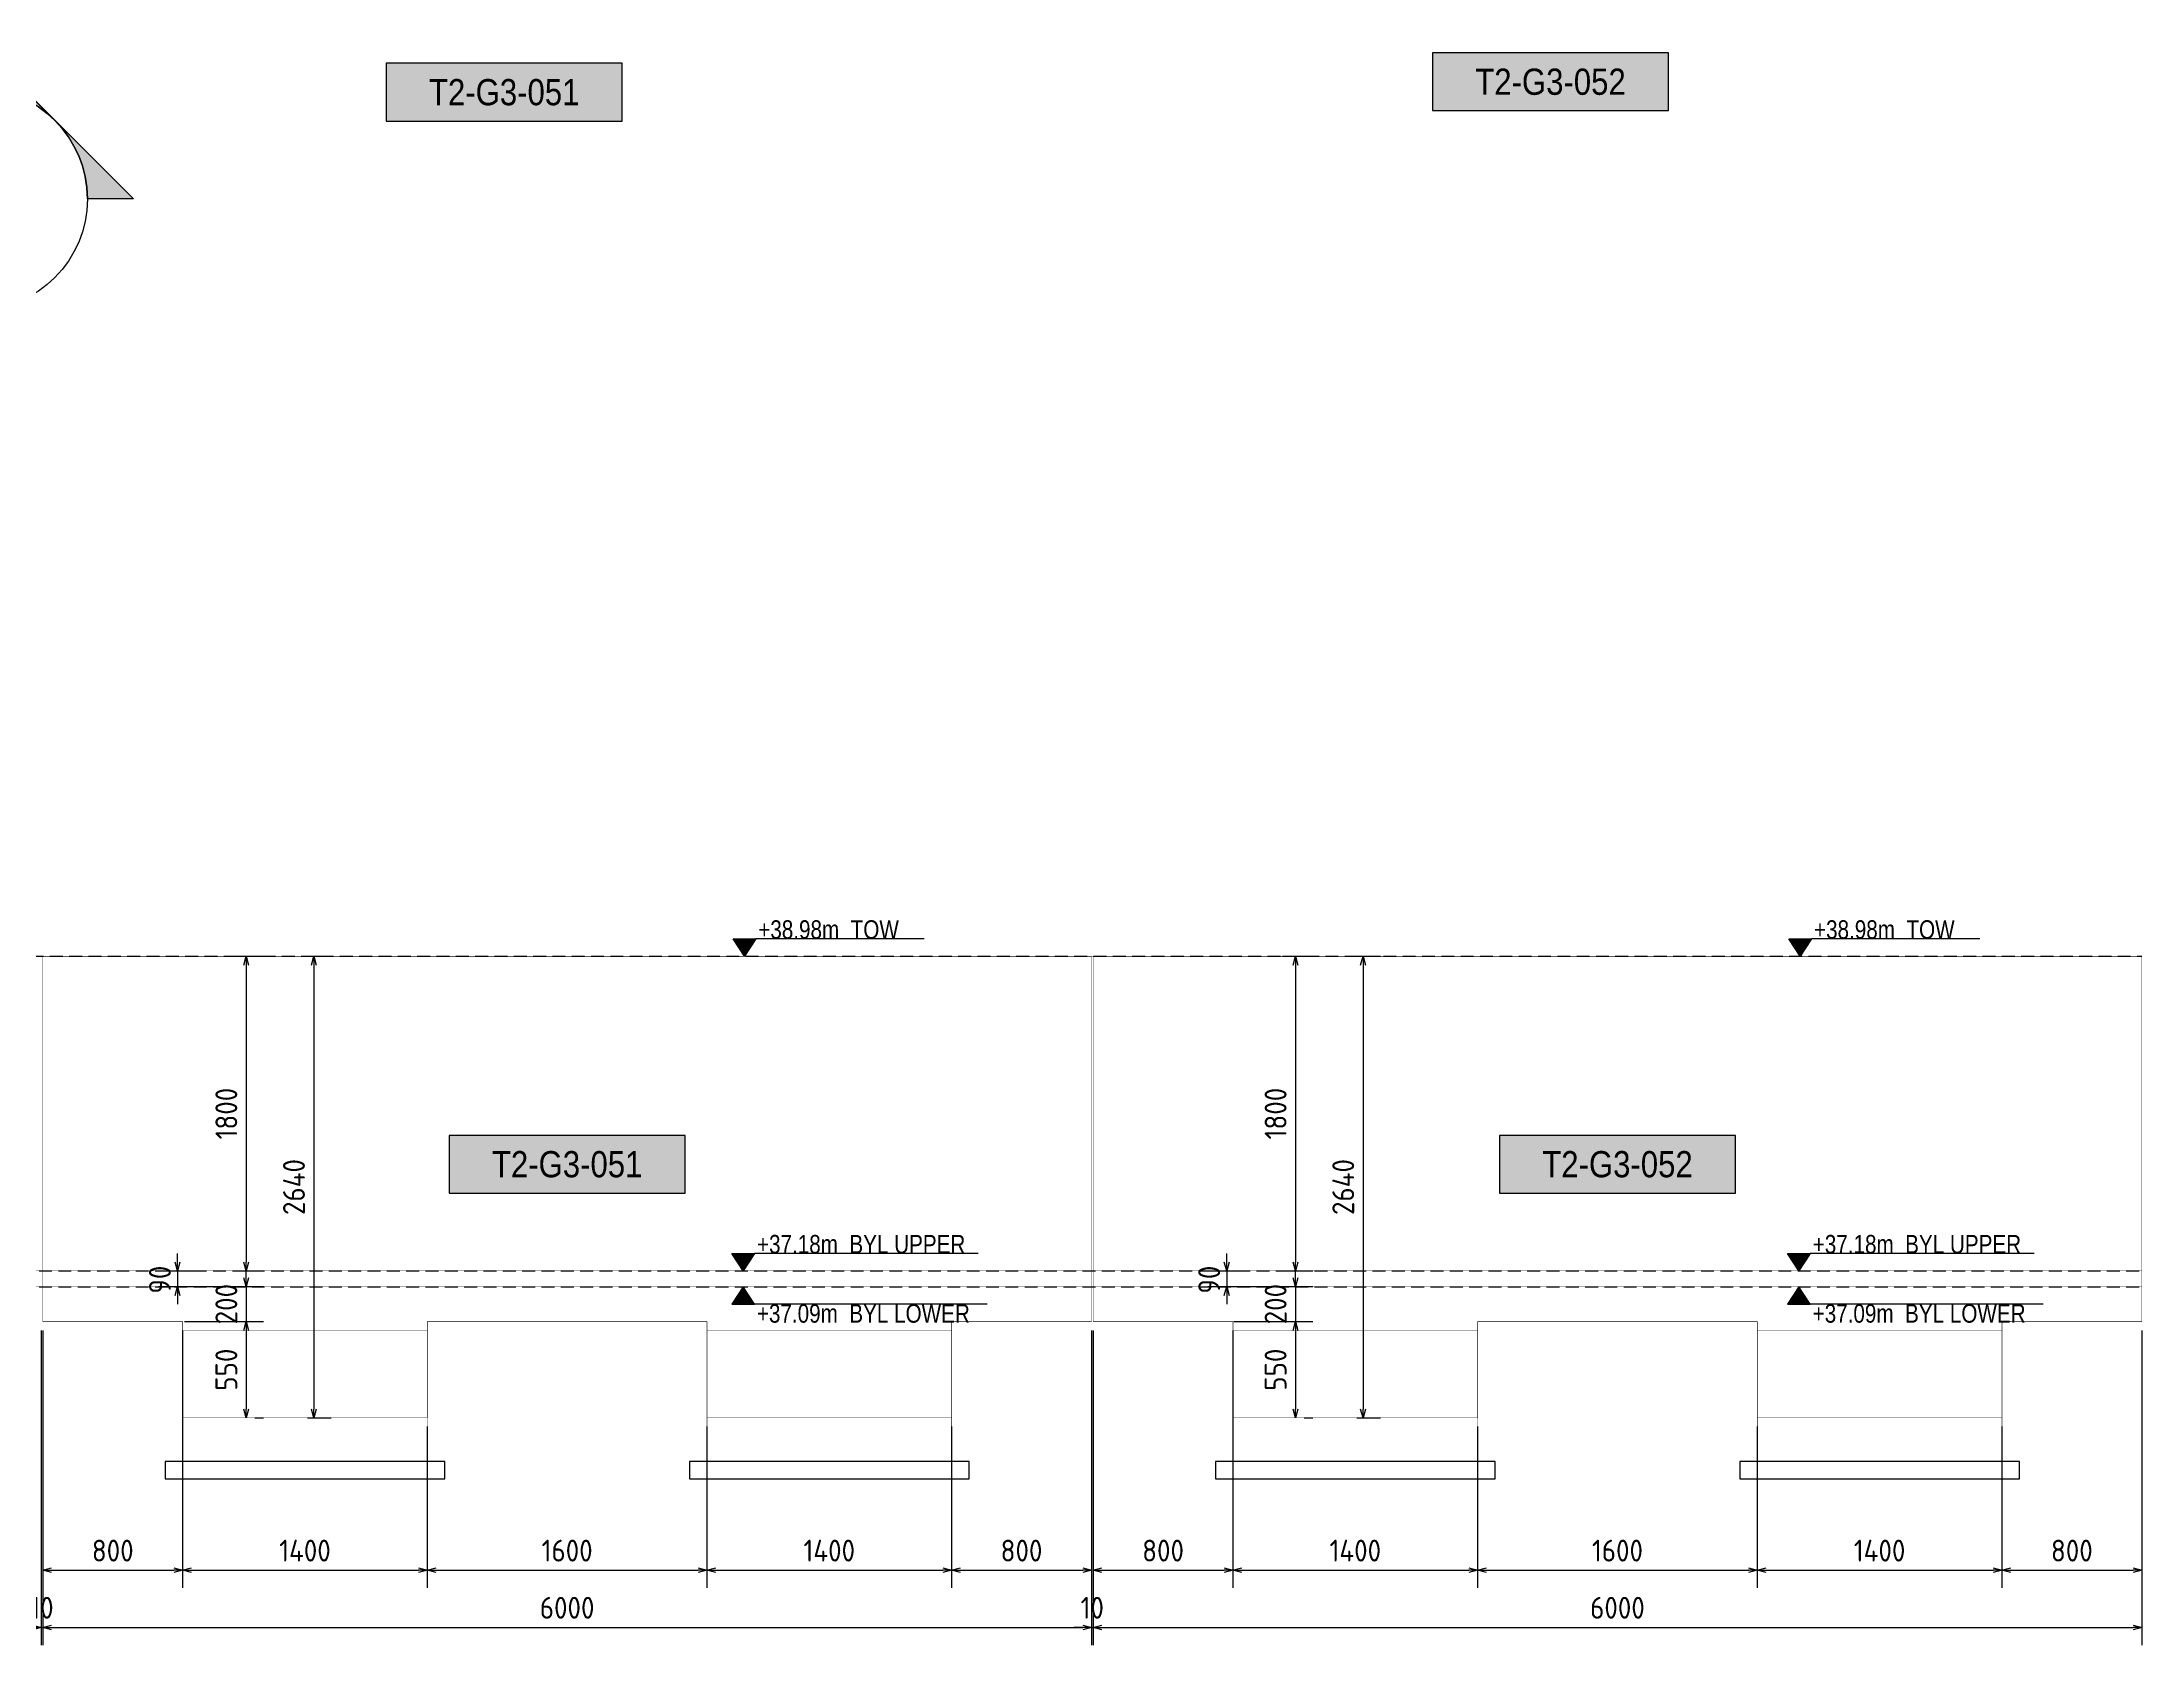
# Model space of a CAD drawing. Header units: centimetres. Extents: x -6122352 to 7132207, y -1694241 to 1947892.
# Drawn here: x 3394045 to 3406061, y 659516 to 668686 of the extents above; entities that cross this region are included whole.
import ezdxf
from ezdxf.enums import TextEntityAlignment as Align

# ---------------------------------------------------------------- set-up
doc = ezdxf.new("R2010")
doc.units = ezdxf.units.CM
doc.header["$MEASUREMENT"] = 0
doc.header["$PDMODE"] = 66
doc.header["$PDSIZE"] = 100
doc.linetypes.add('DASHED2', pattern=[0.375, 0.25, -0.125])
doc.linetypes.add('HIDDEN', pattern=[0.375, 0.25, -0.125])
for name, color, linetype in [('00-MI-DIM', 7, 'Continuous'), ('@MI-TYPE-01', 30, 'Continuous'), ('@MI-TYPE-02', 6, 'Continuous'), ('JML-Dimension', 1, 'Continuous'), ('PANEL-TAGS', 7, 'Continuous'), ('SECTION', 130, 'Continuous')]:
    doc.layers.add(name, color=color, linetype=linetype)
doc.styles.add('Arial Narrow', font='ARIALN.TTF', dxfattribs={"width": 0.95, "height": 500})
doc.styles.add('PANELTAG_STYLE', font='arial.ttf')
doc.styles.add('Schueco-BEMSTIL', font='isocpeur.ttf', dxfattribs={"width": 0.9})
doc.styles.add('txt-Pisa-std', font='arial.ttf', dxfattribs={"width": 0.8})
doc.dimstyles.new('MI- JWC-TXT-2.5 MM', dxfattribs={"dimscale": 1.5, "dimtxt": 2.5, "dimasz": 1, "dimexe": 2, "dimexo": 1, "dimgap": 1, "dimtad": 1, "dimdec": 0, "dimdsep": 46, "dimtxsty": 'Schueco-BEMSTIL', "dimblk": 'OPEN30', "dimcen": 0, "dimdle": 2, "dimclrd": 140, "dimclre": 8, "dimclrt": 40, "dimadec": 0, "dimazin": 2, "dimtfac": 1, "dimtdec": 0, "dimtix": 1, "dimtmove": 2, "dimatfit": 3, "dimldrblk": 'OPEN', "dimfxl": 2, "dimlwd": -1, "dimlwe": -1, "dimarcsym": 0})

# ---------------------------------------------------------------- blocks, each defined once
blk = doc.blocks.new('*U1871')
h = blk.add_hatch(color=94)
edge = h.paths.add_edge_path()
edge.add_line((0, -6.35), (0, -8.98))
edge.add_line((0, -8.98), (-8.98, 0))
edge.add_line((-8.98, 0), (0, 8.98))
edge.add_line((0, 8.98), (0, 6.35))
edge.add_arc((0, 0), 6.35, 90, 270)
at = {"color": 94}
blk.add_line((-6.35, 0), (6.35, 0), dxfattribs=at)
for points in [[(0, -6.35), (0, -8.98), (-8.98, 0), (0, 8.98), (0, 6.35, 1)], [(-4.49, 4.49, 0.414214), (-4.49, -4.49), (-8.98, 0), (-4.49, 4.49)]]:
    blk.add_lwpolyline(points, format="xyb", close=True)
blk.add_circle((0, 0), 6.35, dxfattribs=at)
at = {"style": 'Arial Narrow', "width": 0.95, "flags": 8}
blk.add_attdef('VIEWNUMBER', text='', height=2.5, dxfattribs=at).set_placement((0, 0), align=Align.BOTTOM_CENTER)
blk.add_attdef('SHEETNUMBER', text='', height=2.5, dxfattribs=at).set_placement((0, -1.59), align=Align.TOP_CENTER)
blk = doc.blocks.new('PANELTAG')
at = {"layer": 'PANEL-TAGS', "color": 1}
blk.add_lwpolyline([(-13.5, -3.3), (13.5, -3.3), (13.5, 3.3), (-13.5, 3.3)], close=True, dxfattribs=at)
at = {"layer": 'PANEL-TAGS', "color": 40, "true_color": 0xffd700}
blk.add_solid([(-13.5, -3.3), (13.5, -3.3), (-13.5, 3.3), (13.5, 3.3)], dxfattribs=at)
at = {"layer": 'PANEL-TAGS', "color": 5, "style": 'PANELTAG_STYLE', "width": 0.85}
blk.add_attdef('TAGNO', text='', height=3, dxfattribs=at).set_placement((0, 0), align=Align.MIDDLE)
blk = doc.blocks.new('_Open30')
at = {"color": 0, "linetype": 'ByBlock', "lineweight": -2}
for p, q in [((-1, 0.27), (0, 0)), ((0, 0), (-1, -0.27)), ((0, 0), (-1, 0))]:
    blk.add_line(p, q, dxfattribs=at)
blk = doc.blocks.new('*D2172')
at = {"layer": '@MI-TYPE-01', "color": 8, "transparency": 16777216}
for p, q in [((3394050, 661316), (3394050, 659844)), ((3394850, 661316), (3394850, 659844))]:
    blk.add_line(p, q, dxfattribs=at)
at = {"layer": '@MI-TYPE-01', "color": 140, "transparency": 16777216}
blk.add_line((3394100, 659944), (3394800, 659944), dxfattribs=at)
at = {"layer": 'Defpoints', "color": 0, "transparency": 16777216}
for p in [(3394050, 661366), (3394850, 661366), (3394850, 659944)]:
    blk.add_point(p, dxfattribs=at)
at = {"layer": '@MI-TYPE-01', "color": 140, "transparency": 16777216, "xscale": 50, "yscale": 50, "zscale": 50, "rotation": 180}
blk.add_blockref('_Open30', (3394050, 659944), dxfattribs=at)
at = {"layer": '@MI-TYPE-01', "color": 140, "transparency": 16777216, "xscale": 50, "yscale": 50, "zscale": 50}
blk.add_blockref('_Open30', (3394850, 659944), dxfattribs=at)
at = {"layer": '@MI-TYPE-01', "color": 40, "transparency": 16777216, "insert": (3394450, 660056), "char_height": 125, "attachment_point": 5, "style": 'Schueco-BEMSTIL'}
blk.add_mtext('800', dxfattribs=at)
blk = doc.blocks.new('_Open')
at = {"color": 0, "linetype": 'ByBlock', "lineweight": -2}
for p, q in [((-1, 0.2), (0, 0)), ((-1, -0.2), (0, 0)), ((0, 0), (-1, 0))]:
    blk.add_line(p, q, dxfattribs=at)
blk = doc.blocks.new('*D2173')
at = {"layer": '@MI-TYPE-01', "color": 8, "transparency": 16777216}
for p, q in [((3394850, 661316), (3394850, 659844)), ((3396250, 660766), (3396250, 659844))]:
    blk.add_line(p, q, dxfattribs=at)
at = {"layer": '@MI-TYPE-01', "color": 140, "transparency": 16777216}
blk.add_line((3394900, 659944), (3396200, 659944), dxfattribs=at)
at = {"layer": 'Defpoints', "color": 0, "transparency": 16777216}
for p in [(3394850, 661366), (3396250, 660816), (3396250, 659944)]:
    blk.add_point(p, dxfattribs=at)
at = {"layer": '@MI-TYPE-01', "color": 140, "transparency": 16777216, "xscale": 50, "yscale": 50, "zscale": 50, "rotation": 180}
blk.add_blockref('_Open30', (3394850, 659944), dxfattribs=at)
at = {"layer": '@MI-TYPE-01', "color": 140, "transparency": 16777216, "xscale": 50, "yscale": 50, "zscale": 50}
blk.add_blockref('_Open30', (3396250, 659944), dxfattribs=at)
at = {"layer": '@MI-TYPE-01', "color": 40, "transparency": 16777216, "insert": (3395550, 660056), "char_height": 125, "attachment_point": 5, "style": 'Schueco-BEMSTIL'}
blk.add_mtext('1400', dxfattribs=at)
blk = doc.blocks.new('*D2174')
at = {"layer": '@MI-TYPE-01', "color": 8, "transparency": 16777216}
for p, q in [((3396250, 660766), (3396250, 659844)), ((3397850, 660766), (3397850, 659844))]:
    blk.add_line(p, q, dxfattribs=at)
at = {"layer": '@MI-TYPE-01', "color": 140, "transparency": 16777216}
blk.add_line((3396300, 659944), (3397800, 659944), dxfattribs=at)
at = {"layer": 'Defpoints', "color": 0, "transparency": 16777216}
for p in [(3396250, 660816), (3397850, 660816), (3397850, 659944)]:
    blk.add_point(p, dxfattribs=at)
at = {"layer": '@MI-TYPE-01', "color": 140, "transparency": 16777216, "xscale": 50, "yscale": 50, "zscale": 50, "rotation": 180}
blk.add_blockref('_Open30', (3396250, 659944), dxfattribs=at)
at = {"layer": '@MI-TYPE-01', "color": 140, "transparency": 16777216, "xscale": 50, "yscale": 50, "zscale": 50}
blk.add_blockref('_Open30', (3397850, 659944), dxfattribs=at)
at = {"layer": '@MI-TYPE-01', "color": 40, "transparency": 16777216, "insert": (3397050, 660056), "char_height": 125, "attachment_point": 5, "style": 'Schueco-BEMSTIL'}
blk.add_mtext('1600', dxfattribs=at)
blk = doc.blocks.new('*D2175')
at = {"layer": '@MI-TYPE-01', "color": 8, "transparency": 16777216}
for p, q in [((3397850, 660766), (3397850, 659844)), ((3399250, 660766), (3399250, 659844))]:
    blk.add_line(p, q, dxfattribs=at)
at = {"layer": '@MI-TYPE-01', "color": 140, "transparency": 16777216}
blk.add_line((3397900, 659944), (3399200, 659944), dxfattribs=at)
at = {"layer": 'Defpoints', "color": 0, "transparency": 16777216}
for p in [(3397850, 660816), (3399250, 660816), (3399250, 659944)]:
    blk.add_point(p, dxfattribs=at)
at = {"layer": '@MI-TYPE-01', "color": 140, "transparency": 16777216, "xscale": 50, "yscale": 50, "zscale": 50, "rotation": 180}
blk.add_blockref('_Open30', (3397850, 659944), dxfattribs=at)
at = {"layer": '@MI-TYPE-01', "color": 140, "transparency": 16777216, "xscale": 50, "yscale": 50, "zscale": 50}
blk.add_blockref('_Open30', (3399250, 659944), dxfattribs=at)
at = {"layer": '@MI-TYPE-01', "color": 40, "transparency": 16777216, "insert": (3398550, 660056), "char_height": 125, "attachment_point": 5, "style": 'Schueco-BEMSTIL'}
blk.add_mtext('1400', dxfattribs=at)
blk = doc.blocks.new('*D2176')
at = {"layer": '@MI-TYPE-01', "color": 8, "transparency": 16777216}
for p, q in [((3400050, 661316), (3400050, 659844)), ((3399250, 660766), (3399250, 659844))]:
    blk.add_line(p, q, dxfattribs=at)
at = {"layer": '@MI-TYPE-01', "color": 140, "transparency": 16777216}
blk.add_line((3399300, 659944), (3400000, 659944), dxfattribs=at)
at = {"layer": 'Defpoints', "color": 0, "transparency": 16777216}
for p in [(3400050, 661366), (3399250, 660816), (3400050, 659944)]:
    blk.add_point(p, dxfattribs=at)
at = {"layer": '@MI-TYPE-01', "color": 140, "transparency": 16777216, "xscale": 50, "yscale": 50, "zscale": 50, "rotation": 180}
blk.add_blockref('_Open30', (3399250, 659944), dxfattribs=at)
at = {"layer": '@MI-TYPE-01', "color": 140, "transparency": 16777216, "xscale": 50, "yscale": 50, "zscale": 50}
blk.add_blockref('_Open30', (3400050, 659944), dxfattribs=at)
at = {"layer": '@MI-TYPE-01', "color": 40, "transparency": 16777216, "insert": (3399650, 660056), "char_height": 125, "attachment_point": 5, "style": 'Schueco-BEMSTIL'}
blk.add_mtext('800', dxfattribs=at)
blk = doc.blocks.new('*D2177')
at = {"layer": '@MI-TYPE-01', "color": 8, "transparency": 16777216}
for p, q in [((3394050, 661316), (3394050, 659516)), ((3400050, 661316), (3400050, 659516))]:
    blk.add_line(p, q, dxfattribs=at)
at = {"layer": '@MI-TYPE-01', "color": 140, "transparency": 16777216}
blk.add_line((3394100, 659616), (3400000, 659616), dxfattribs=at)
at = {"layer": 'Defpoints', "color": 0, "transparency": 16777216}
for p in [(3394050, 661366), (3400050, 661366), (3400050, 659616)]:
    blk.add_point(p, dxfattribs=at)
at = {"layer": '@MI-TYPE-01', "color": 140, "transparency": 16777216, "xscale": 50, "yscale": 50, "zscale": 50, "rotation": 180}
blk.add_blockref('_Open30', (3394050, 659616), dxfattribs=at)
at = {"layer": '@MI-TYPE-01', "color": 140, "transparency": 16777216, "xscale": 50, "yscale": 50, "zscale": 50}
blk.add_blockref('_Open30', (3400050, 659616), dxfattribs=at)
at = {"layer": '@MI-TYPE-01', "color": 40, "transparency": 16777216, "insert": (3397050, 659729), "char_height": 125, "attachment_point": 5, "style": 'Schueco-BEMSTIL'}
blk.add_mtext('6000', dxfattribs=at)
blk = doc.blocks.new('*D2178')
at = {"layer": '@MI-TYPE-01', "color": 8, "transparency": 16777216}
for p, q in [((3400060, 661316), (3400060, 659844)), ((3400860, 661316), (3400860, 659844))]:
    blk.add_line(p, q, dxfattribs=at)
at = {"layer": '@MI-TYPE-01', "color": 140, "transparency": 16777216}
blk.add_line((3400110, 659944), (3400810, 659944), dxfattribs=at)
at = {"layer": 'Defpoints', "color": 0, "transparency": 16777216}
for p in [(3400060, 661366), (3400860, 661366), (3400860, 659944)]:
    blk.add_point(p, dxfattribs=at)
at = {"layer": '@MI-TYPE-01', "color": 140, "transparency": 16777216, "xscale": 50, "yscale": 50, "zscale": 50, "rotation": 180}
blk.add_blockref('_Open30', (3400060, 659944), dxfattribs=at)
at = {"layer": '@MI-TYPE-01', "color": 140, "transparency": 16777216, "xscale": 50, "yscale": 50, "zscale": 50}
blk.add_blockref('_Open30', (3400860, 659944), dxfattribs=at)
at = {"layer": '@MI-TYPE-01', "color": 40, "transparency": 16777216, "insert": (3400460, 660056), "char_height": 125, "attachment_point": 5, "style": 'Schueco-BEMSTIL'}
blk.add_mtext('800', dxfattribs=at)
blk = doc.blocks.new('*D2179')
at = {"layer": '@MI-TYPE-01', "color": 8, "transparency": 16777216}
for p, q in [((3400860, 661316), (3400860, 659844)), ((3402260, 660766), (3402260, 659844))]:
    blk.add_line(p, q, dxfattribs=at)
at = {"layer": '@MI-TYPE-01', "color": 140, "transparency": 16777216}
blk.add_line((3400910, 659944), (3402210, 659944), dxfattribs=at)
at = {"layer": 'Defpoints', "color": 0, "transparency": 16777216}
for p in [(3400860, 661366), (3402260, 660816), (3402260, 659944)]:
    blk.add_point(p, dxfattribs=at)
at = {"layer": '@MI-TYPE-01', "color": 140, "transparency": 16777216, "xscale": 50, "yscale": 50, "zscale": 50, "rotation": 180}
blk.add_blockref('_Open30', (3400860, 659944), dxfattribs=at)
at = {"layer": '@MI-TYPE-01', "color": 140, "transparency": 16777216, "xscale": 50, "yscale": 50, "zscale": 50}
blk.add_blockref('_Open30', (3402260, 659944), dxfattribs=at)
at = {"layer": '@MI-TYPE-01', "color": 40, "transparency": 16777216, "insert": (3401560, 660056), "char_height": 125, "attachment_point": 5, "style": 'Schueco-BEMSTIL'}
blk.add_mtext('1400', dxfattribs=at)
blk = doc.blocks.new('*D2180')
at = {"layer": '@MI-TYPE-01', "color": 8, "transparency": 16777216}
for p, q in [((3402260, 660766), (3402260, 659844)), ((3403860, 660766), (3403860, 659844))]:
    blk.add_line(p, q, dxfattribs=at)
at = {"layer": '@MI-TYPE-01', "color": 140, "transparency": 16777216}
blk.add_line((3402310, 659944), (3403810, 659944), dxfattribs=at)
at = {"layer": 'Defpoints', "color": 0, "transparency": 16777216}
for p in [(3402260, 660816), (3403860, 660816), (3403860, 659944)]:
    blk.add_point(p, dxfattribs=at)
at = {"layer": '@MI-TYPE-01', "color": 140, "transparency": 16777216, "xscale": 50, "yscale": 50, "zscale": 50, "rotation": 180}
blk.add_blockref('_Open30', (3402260, 659944), dxfattribs=at)
at = {"layer": '@MI-TYPE-01', "color": 140, "transparency": 16777216, "xscale": 50, "yscale": 50, "zscale": 50}
blk.add_blockref('_Open30', (3403860, 659944), dxfattribs=at)
at = {"layer": '@MI-TYPE-01', "color": 40, "transparency": 16777216, "insert": (3403060, 660056), "char_height": 125, "attachment_point": 5, "style": 'Schueco-BEMSTIL'}
blk.add_mtext('1600', dxfattribs=at)
blk = doc.blocks.new('*D2181')
at = {"layer": '@MI-TYPE-01', "color": 8, "transparency": 16777216}
for p, q in [((3403860, 660766), (3403860, 659844)), ((3405260, 660766), (3405260, 659844))]:
    blk.add_line(p, q, dxfattribs=at)
at = {"layer": '@MI-TYPE-01', "color": 140, "transparency": 16777216}
blk.add_line((3403910, 659944), (3405210, 659944), dxfattribs=at)
at = {"layer": 'Defpoints', "color": 0, "transparency": 16777216}
for p in [(3403860, 660816), (3405260, 660816), (3405260, 659944)]:
    blk.add_point(p, dxfattribs=at)
at = {"layer": '@MI-TYPE-01', "color": 140, "transparency": 16777216, "xscale": 50, "yscale": 50, "zscale": 50, "rotation": 180}
blk.add_blockref('_Open30', (3403860, 659944), dxfattribs=at)
at = {"layer": '@MI-TYPE-01', "color": 140, "transparency": 16777216, "xscale": 50, "yscale": 50, "zscale": 50}
blk.add_blockref('_Open30', (3405260, 659944), dxfattribs=at)
at = {"layer": '@MI-TYPE-01', "color": 40, "transparency": 16777216, "insert": (3404560, 660056), "char_height": 125, "attachment_point": 5, "style": 'Schueco-BEMSTIL'}
blk.add_mtext('1400', dxfattribs=at)
blk = doc.blocks.new('*D2182')
at = {"layer": '@MI-TYPE-01', "color": 8, "transparency": 16777216}
for p, q in [((3406060, 661316), (3406060, 659844)), ((3405260, 660766), (3405260, 659844))]:
    blk.add_line(p, q, dxfattribs=at)
at = {"layer": '@MI-TYPE-01', "color": 140, "transparency": 16777216}
blk.add_line((3405310, 659944), (3406010, 659944), dxfattribs=at)
at = {"layer": 'Defpoints', "color": 0, "transparency": 16777216}
for p in [(3406060, 661366), (3405260, 660816), (3406060, 659944)]:
    blk.add_point(p, dxfattribs=at)
at = {"layer": '@MI-TYPE-01', "color": 140, "transparency": 16777216, "xscale": 50, "yscale": 50, "zscale": 50, "rotation": 180}
blk.add_blockref('_Open30', (3405260, 659944), dxfattribs=at)
at = {"layer": '@MI-TYPE-01', "color": 140, "transparency": 16777216, "xscale": 50, "yscale": 50, "zscale": 50}
blk.add_blockref('_Open30', (3406060, 659944), dxfattribs=at)
at = {"layer": '@MI-TYPE-01', "color": 40, "transparency": 16777216, "insert": (3405660, 660056), "char_height": 125, "attachment_point": 5, "style": 'Schueco-BEMSTIL'}
blk.add_mtext('800', dxfattribs=at)
blk = doc.blocks.new('*D2183')
at = {"layer": '@MI-TYPE-01', "color": 8, "transparency": 16777216}
for p, q in [((3400060, 661316), (3400060, 659516)), ((3406060, 661316), (3406060, 659516))]:
    blk.add_line(p, q, dxfattribs=at)
at = {"layer": '@MI-TYPE-01', "color": 140, "transparency": 16777216}
blk.add_line((3400110, 659616), (3406010, 659616), dxfattribs=at)
at = {"layer": 'Defpoints', "color": 0, "transparency": 16777216}
for p in [(3400060, 661366), (3406060, 661366), (3406060, 659616)]:
    blk.add_point(p, dxfattribs=at)
at = {"layer": '@MI-TYPE-01', "color": 140, "transparency": 16777216, "xscale": 50, "yscale": 50, "zscale": 50, "rotation": 180}
blk.add_blockref('_Open30', (3400060, 659616), dxfattribs=at)
at = {"layer": '@MI-TYPE-01', "color": 140, "transparency": 16777216, "xscale": 50, "yscale": 50, "zscale": 50}
blk.add_blockref('_Open30', (3406060, 659616), dxfattribs=at)
at = {"layer": '@MI-TYPE-01', "color": 40, "transparency": 16777216, "insert": (3403060, 659729), "char_height": 125, "attachment_point": 5, "style": 'Schueco-BEMSTIL'}
blk.add_mtext('6000', dxfattribs=at)
blk = doc.blocks.new('*D2185')
at = {"layer": '@MI-TYPE-01', "color": 8, "transparency": 16777216}
for p, q in [((3394040, 661316), (3394040, 659516)), ((3394050, 661316), (3394050, 659516))]:
    blk.add_line(p, q, dxfattribs=at)
at = {"layer": '@MI-TYPE-01', "color": 140, "transparency": 16777216}
for p, q in [((3393990, 659616), (3393940, 659616)), ((3394040, 659616), (3394050, 659616)), ((3394100, 659616), (3394150, 659616))]:
    blk.add_line(p, q, dxfattribs=at)
at = {"layer": 'Defpoints', "color": 0, "transparency": 16777216}
for p in [(3394040, 661366), (3394050, 661366), (3394050, 659616)]:
    blk.add_point(p, dxfattribs=at)
at = {"layer": '@MI-TYPE-01', "color": 140, "transparency": 16777216, "xscale": 50, "yscale": 50, "zscale": 50}
blk.add_blockref('_Open30', (3394040, 659616), dxfattribs=at)
at = {"layer": '@MI-TYPE-01', "color": 140, "transparency": 16777216, "xscale": 50, "yscale": 50, "zscale": 50, "rotation": 180}
blk.add_blockref('_Open30', (3394050, 659616), dxfattribs=at)
at = {"layer": '@MI-TYPE-01', "color": 40, "transparency": 16777216, "insert": (3394045, 659729), "char_height": 125, "attachment_point": 5, "style": 'Schueco-BEMSTIL'}
blk.add_mtext('10', dxfattribs=at)
blk = doc.blocks.new('*D2186')
at = {"layer": '@MI-TYPE-01', "color": 8, "transparency": 16777216}
for p, q in [((3400050, 661316), (3400050, 659516)), ((3400060, 661316), (3400060, 659516))]:
    blk.add_line(p, q, dxfattribs=at)
at = {"layer": '@MI-TYPE-01', "color": 140, "transparency": 16777216}
for p, q in [((3400000, 659616), (3399950, 659616)), ((3400050, 659616), (3400060, 659616)), ((3400110, 659616), (3400160, 659616))]:
    blk.add_line(p, q, dxfattribs=at)
at = {"layer": 'Defpoints', "color": 0, "transparency": 16777216}
for p in [(3400050, 661366), (3400060, 661366), (3400060, 659616)]:
    blk.add_point(p, dxfattribs=at)
at = {"layer": '@MI-TYPE-01', "color": 140, "transparency": 16777216, "xscale": 50, "yscale": 50, "zscale": 50}
blk.add_blockref('_Open30', (3400050, 659616), dxfattribs=at)
at = {"layer": '@MI-TYPE-01', "color": 140, "transparency": 16777216, "xscale": 50, "yscale": 50, "zscale": 50, "rotation": 180}
blk.add_blockref('_Open30', (3400060, 659616), dxfattribs=at)
at = {"layer": '@MI-TYPE-01', "color": 40, "transparency": 16777216, "insert": (3400055, 659729), "char_height": 125, "attachment_point": 5, "style": 'Schueco-BEMSTIL'}
blk.add_mtext('10', dxfattribs=at)
blk = doc.blocks.new('T2-ELE FT')
at = {"color": 12, "linetype": 'HIDDEN', "ltscale": 5, "const_width": 2}
blk.add_lwpolyline([(30306558, 1676366), (30306558, 1676866), (30307958, 1676866), (30307958, 1676366)], dxfattribs=at)
at = {"color": 12, "ltscale": 20, "const_width": 2}
blk.add_lwpolyline([(30306558, 1676366), (30307958, 1676366), (30307958, 1676116), (30306558, 1676116)], close=True, dxfattribs=at)
at = {"color": 8, "ltscale": 20}
blk.add_lwpolyline([(30306458, 1676116), (30308058, 1676116), (30308058, 1676016), (30306458, 1676016)], close=True, dxfattribs=at)
blk = doc.blocks.new('*D2154')
at = {"layer": '@MI-TYPE-01', "color": 8, "transparency": 16777216}
for p, q in [((3395565, 663456), (3395700, 663456)), ((3395565, 660816), (3395700, 660816))]:
    blk.add_line(p, q, dxfattribs=at)
at = {"layer": '@MI-TYPE-01', "color": 140, "transparency": 16777216}
blk.add_line((3395600, 663406), (3395600, 660866), dxfattribs=at)
at = {"layer": 'Defpoints', "color": 0, "transparency": 16777216}
for p in [(3395515, 663456), (3395515, 660816), (3395600, 660816)]:
    blk.add_point(p, dxfattribs=at)
at = {"layer": '@MI-TYPE-01', "color": 140, "transparency": 16777216, "xscale": 50, "yscale": 50, "zscale": 50}
for p, rotation in [((3395600, 663456), 90), ((3395600, 660816), 270)]:
    blk.add_blockref('_Open30', p, dxfattribs=dict(at, rotation=rotation))
at = {"layer": '@MI-TYPE-01', "color": 40, "transparency": 16777216, "insert": (3395487, 662136), "char_height": 125, "attachment_point": 5, "rotation": 90, "style": 'Schueco-BEMSTIL'}
blk.add_mtext('2640', dxfattribs=at)
blk = doc.blocks.new('*D2155')
at = {"layer": '@MI-TYPE-01', "color": 8, "transparency": 16777216}
for p, q in [((3395139, 663456), (3395313, 663456)), ((3395139, 661656), (3395313, 661656))]:
    blk.add_line(p, q, dxfattribs=at)
at = {"layer": '@MI-TYPE-01', "color": 140, "transparency": 16777216}
blk.add_line((3395213, 663406), (3395213, 661706), dxfattribs=at)
at = {"layer": 'Defpoints', "color": 0, "transparency": 16777216}
for p in [(3395089, 663456), (3395089, 661656), (3395213, 661656)]:
    blk.add_point(p, dxfattribs=at)
at = {"layer": '@MI-TYPE-01', "color": 140, "transparency": 16777216, "xscale": 50, "yscale": 50, "zscale": 50}
for p, rotation in [((3395213, 663456), 90), ((3395213, 661656), 270)]:
    blk.add_blockref('_Open30', p, dxfattribs=dict(at, rotation=rotation))
at = {"layer": '@MI-TYPE-01', "color": 40, "transparency": 16777216, "insert": (3395100, 662556), "char_height": 125, "attachment_point": 5, "rotation": 90, "style": 'Schueco-BEMSTIL'}
blk.add_mtext('1800', dxfattribs=at)
blk = doc.blocks.new('*D2156')
at = {"layer": '@MI-TYPE-01', "color": 140, "transparency": 16777216}
for p, q in [((3394820, 661706), (3394820, 661756)), ((3394820, 661656), (3394820, 661566)), ((3394820, 661516), (3394820, 661466))]:
    blk.add_line(p, q, dxfattribs=at)
at = {"layer": '@MI-TYPE-01', "color": 8, "transparency": 16777216}
for p, q in [((3394709, 661656), (3394920, 661656)), ((3394711, 661566), (3394920, 661566))]:
    blk.add_line(p, q, dxfattribs=at)
at = {"layer": 'Defpoints', "color": 0, "transparency": 16777216}
for p in [(3394659, 661656), (3394661, 661566), (3394820, 661566)]:
    blk.add_point(p, dxfattribs=at)
at = {"layer": '@MI-TYPE-01', "color": 140, "transparency": 16777216, "xscale": 50, "yscale": 50, "zscale": 50}
for p, rotation in [((3394820, 661656), 270), ((3394820, 661566), 90)]:
    blk.add_blockref('_Open30', p, dxfattribs=dict(at, rotation=rotation))
at = {"layer": '@MI-TYPE-01', "color": 40, "transparency": 16777216, "insert": (3394720, 661606), "char_height": 125, "attachment_point": 5, "rotation": 90, "style": 'Schueco-BEMSTIL'}
blk.add_mtext('90', dxfattribs=at)
blk = doc.blocks.new('*D2157')
at = {"layer": '@MI-TYPE-01', "color": 140, "transparency": 16777216}
for p, q in [((3395213, 661616), (3395213, 661666)), ((3395213, 661566), (3395213, 661366)), ((3395213, 661316), (3395213, 661266))]:
    blk.add_line(p, q, dxfattribs=at)
at = {"layer": '@MI-TYPE-01', "color": 8, "transparency": 16777216}
for p, q in [((3394711, 661566), (3395313, 661566)), ((3394860, 661366), (3395313, 661366))]:
    blk.add_line(p, q, dxfattribs=at)
at = {"layer": 'Defpoints', "color": 0, "transparency": 16777216}
for p in [(3394661, 661566), (3394810, 661366), (3395213, 661366)]:
    blk.add_point(p, dxfattribs=at)
at = {"layer": '@MI-TYPE-01', "color": 140, "transparency": 16777216, "xscale": 50, "yscale": 50, "zscale": 50}
for p, rotation in [((3395213, 661566), 270), ((3395213, 661366), 90)]:
    blk.add_blockref('_Open30', p, dxfattribs=dict(at, rotation=rotation))
at = {"layer": '@MI-TYPE-01', "color": 40, "transparency": 16777216, "insert": (3395100, 661466), "char_height": 125, "attachment_point": 5, "rotation": 90, "style": 'Schueco-BEMSTIL'}
blk.add_mtext('200', dxfattribs=at)
blk = doc.blocks.new('*D2158')
at = {"layer": '@MI-TYPE-01', "color": 8, "transparency": 16777216}
for p, q in [((3394860, 661366), (3395313, 661366)), ((3395263, 660816), (3395313, 660816))]:
    blk.add_line(p, q, dxfattribs=at)
at = {"layer": '@MI-TYPE-01', "color": 140, "transparency": 16777216}
blk.add_line((3395213, 661316), (3395213, 660866), dxfattribs=at)
at = {"layer": 'Defpoints', "color": 0, "transparency": 16777216}
for p in [(3394810, 661366), (3395213, 660816), (3395213, 660816)]:
    blk.add_point(p, dxfattribs=at)
at = {"layer": '@MI-TYPE-01', "color": 140, "transparency": 16777216, "xscale": 50, "yscale": 50, "zscale": 50}
for p, rotation in [((3395213, 661366), 90), ((3395213, 660816), 270)]:
    blk.add_blockref('_Open30', p, dxfattribs=dict(at, rotation=rotation))
at = {"layer": '@MI-TYPE-01', "color": 40, "transparency": 16777216, "insert": (3395100, 661091), "char_height": 125, "attachment_point": 5, "rotation": 90, "style": 'Schueco-BEMSTIL'}
blk.add_mtext('550', dxfattribs=at)
blk = doc.blocks.new('*D2159')
at = {"layer": '@MI-TYPE-01', "color": 8, "transparency": 16777216}
for p, q in [((3401569, 663456), (3401704, 663456)), ((3401569, 660816), (3401704, 660816))]:
    blk.add_line(p, q, dxfattribs=at)
at = {"layer": '@MI-TYPE-01', "color": 140, "transparency": 16777216}
blk.add_line((3401604, 663406), (3401604, 660866), dxfattribs=at)
at = {"layer": 'Defpoints', "color": 0, "transparency": 16777216}
for p in [(3401519, 663456), (3401519, 660816), (3401604, 660816)]:
    blk.add_point(p, dxfattribs=at)
at = {"layer": '@MI-TYPE-01', "color": 140, "transparency": 16777216, "xscale": 50, "yscale": 50, "zscale": 50}
for p, rotation in [((3401604, 663456), 90), ((3401604, 660816), 270)]:
    blk.add_blockref('_Open30', p, dxfattribs=dict(at, rotation=rotation))
at = {"layer": '@MI-TYPE-01', "color": 40, "transparency": 16777216, "insert": (3401491, 662136), "char_height": 125, "attachment_point": 5, "rotation": 90, "style": 'Schueco-BEMSTIL'}
blk.add_mtext('2640', dxfattribs=at)
blk = doc.blocks.new('*D2160')
at = {"layer": '@MI-TYPE-01', "color": 8, "transparency": 16777216}
for p, q in [((3401144, 663456), (3401317, 663456)), ((3401144, 661656), (3401317, 661656))]:
    blk.add_line(p, q, dxfattribs=at)
at = {"layer": '@MI-TYPE-01', "color": 140, "transparency": 16777216}
blk.add_line((3401217, 663406), (3401217, 661706), dxfattribs=at)
at = {"layer": 'Defpoints', "color": 0, "transparency": 16777216}
for p in [(3401094, 663456), (3401094, 661656), (3401217, 661656)]:
    blk.add_point(p, dxfattribs=at)
at = {"layer": '@MI-TYPE-01', "color": 140, "transparency": 16777216, "xscale": 50, "yscale": 50, "zscale": 50}
for p, rotation in [((3401217, 663456), 90), ((3401217, 661656), 270)]:
    blk.add_blockref('_Open30', p, dxfattribs=dict(at, rotation=rotation))
at = {"layer": '@MI-TYPE-01', "color": 40, "transparency": 16777216, "insert": (3401104, 662556), "char_height": 125, "attachment_point": 5, "rotation": 90, "style": 'Schueco-BEMSTIL'}
blk.add_mtext('1800', dxfattribs=at)
blk = doc.blocks.new('*D2161')
at = {"layer": '@MI-TYPE-01', "color": 140, "transparency": 16777216}
for p, q in [((3400824, 661706), (3400824, 661756)), ((3400824, 661656), (3400824, 661566)), ((3400824, 661516), (3400824, 661466))]:
    blk.add_line(p, q, dxfattribs=at)
at = {"layer": '@MI-TYPE-01', "color": 8, "transparency": 16777216}
for p, q in [((3400713, 661656), (3400924, 661656)), ((3400716, 661566), (3400924, 661566))]:
    blk.add_line(p, q, dxfattribs=at)
at = {"layer": 'Defpoints', "color": 0, "transparency": 16777216}
for p in [(3400663, 661656), (3400666, 661566), (3400824, 661566)]:
    blk.add_point(p, dxfattribs=at)
at = {"layer": '@MI-TYPE-01', "color": 140, "transparency": 16777216, "xscale": 50, "yscale": 50, "zscale": 50}
for p, rotation in [((3400824, 661656), 270), ((3400824, 661566), 90)]:
    blk.add_blockref('_Open30', p, dxfattribs=dict(at, rotation=rotation))
at = {"layer": '@MI-TYPE-01', "color": 40, "transparency": 16777216, "insert": (3400724, 661606), "char_height": 125, "attachment_point": 5, "rotation": 90, "style": 'Schueco-BEMSTIL'}
blk.add_mtext('90', dxfattribs=at)
blk = doc.blocks.new('*D2162')
at = {"layer": '@MI-TYPE-01', "color": 140, "transparency": 16777216}
for p, q in [((3401217, 661616), (3401217, 661666)), ((3401217, 661566), (3401217, 661366)), ((3401217, 661316), (3401217, 661266))]:
    blk.add_line(p, q, dxfattribs=at)
at = {"layer": '@MI-TYPE-01', "color": 8, "transparency": 16777216}
for p, q in [((3400716, 661566), (3401317, 661566)), ((3400865, 661366), (3401317, 661366))]:
    blk.add_line(p, q, dxfattribs=at)
at = {"layer": 'Defpoints', "color": 0, "transparency": 16777216}
for p in [(3400666, 661566), (3400815, 661366), (3401217, 661366)]:
    blk.add_point(p, dxfattribs=at)
at = {"layer": '@MI-TYPE-01', "color": 140, "transparency": 16777216, "xscale": 50, "yscale": 50, "zscale": 50}
for p, rotation in [((3401217, 661566), 270), ((3401217, 661366), 90)]:
    blk.add_blockref('_Open30', p, dxfattribs=dict(at, rotation=rotation))
at = {"layer": '@MI-TYPE-01', "color": 40, "transparency": 16777216, "insert": (3401104, 661466), "char_height": 125, "attachment_point": 5, "rotation": 90, "style": 'Schueco-BEMSTIL'}
blk.add_mtext('200', dxfattribs=at)
blk = doc.blocks.new('*D2163')
at = {"layer": '@MI-TYPE-01', "color": 8, "transparency": 16777216}
for p, q in [((3400865, 661366), (3401317, 661366)), ((3401267, 660816), (3401317, 660816))]:
    blk.add_line(p, q, dxfattribs=at)
at = {"layer": '@MI-TYPE-01', "color": 140, "transparency": 16777216}
blk.add_line((3401217, 661316), (3401217, 660866), dxfattribs=at)
at = {"layer": 'Defpoints', "color": 0, "transparency": 16777216}
for p in [(3400815, 661366), (3401217, 660816), (3401217, 660816)]:
    blk.add_point(p, dxfattribs=at)
at = {"layer": '@MI-TYPE-01', "color": 140, "transparency": 16777216, "xscale": 50, "yscale": 50, "zscale": 50}
for p, rotation in [((3401217, 661366), 90), ((3401217, 660816), 270)]:
    blk.add_blockref('_Open30', p, dxfattribs=dict(at, rotation=rotation))
at = {"layer": '@MI-TYPE-01', "color": 40, "transparency": 16777216, "insert": (3401104, 661091), "char_height": 125, "attachment_point": 5, "rotation": 90, "style": 'Schueco-BEMSTIL'}
blk.add_mtext('550', dxfattribs=at)
blk = doc.blocks.new('*U2058')
at = {"layer": 'JML-Dimension'}
h = blk.add_hatch(color=10, dxfattribs=at)
h.dxf.hatch_style = 1
h.paths.add_polyline_path([(0, 0), (-1.54, 2.37), (1.54, 2.37)])
blk.add_line((24.31, 2.37), (1.54, 2.37), dxfattribs=at)
blk.add_lwpolyline([(0, 0), (-1.54, 2.37), (1.54, 2.37), (0, 0)], dxfattribs=at)
at = {"color": 5, "style": 'txt-Pisa-std', "width": 0.8}
blk.add_attdef('+0.0', text='', height=2.5, dxfattribs=at).set_placement((1.87, 2.37), align=Align.BOTTOM_LEFT)
blk = doc.blocks.new('*U2056')
at = {"layer": 'JML-Dimension'}
h = blk.add_hatch(color=10, dxfattribs=at)
h.dxf.hatch_style = 1
h.paths.add_polyline_path([(0, 0), (-1.54, 2.37), (1.54, 2.37)])
blk.add_line((31.81, 2.37), (1.54, 2.37), dxfattribs=at)
blk.add_lwpolyline([(0, 0), (-1.54, 2.37), (1.54, 2.37), (0, 0)], dxfattribs=at)
at = {"color": 5, "style": 'txt-Pisa-std', "width": 0.8}
blk.add_attdef('+0.0', text='', height=2.5, dxfattribs=at).set_placement((1.87, 2.37), align=Align.BOTTOM_LEFT)
blk = doc.blocks.new('*U2057')
at = {"layer": 'JML-Dimension'}
h = blk.add_hatch(color=10, dxfattribs=at)
h.dxf.hatch_style = 1
h.paths.add_polyline_path([(0, 0), (-1.54, 2.37), (1.54, 2.37)])
blk.add_line((33.03, 2.37), (1.54, 2.37), dxfattribs=at)
blk.add_lwpolyline([(0, 0), (-1.54, 2.37), (1.54, 2.37), (0, 0)], dxfattribs=at)
at = {"color": 5, "style": 'txt-Pisa-std', "width": 0.8}
blk.add_attdef('+0.0', text='', height=2.5, dxfattribs=at).set_placement((1.87, 2.37), align=Align.BOTTOM_LEFT)

msp = doc.modelspace()

# ---------------------------------------------------------------- linework, layer by layer
at = {"layer": '@MI-TYPE-01', "const_width": 2.5}
for points in [[(3394050.204, 663455.93334), (3400050.204, 663455.93334), (3400050.204, 661365.93338), (3399250.204, 661365.93338), (3399250.204, 660815.93338), (3397850.204, 660815.93338), (3397850.204, 661365.93338), (3396250.204, 661365.93338), (3396250.204, 660815.93338), (3394850.204, 660815.93338), (3394850.204, 661365.93338), (3394050.204, 661365.93338)], [(3400060.204, 663455.93334), (3406060.204, 663455.93334), (3406060.204, 661365.93338), (3405260.204, 661365.93338), (3405260.204, 660815.93338), (3403860.204, 660815.93338), (3403860.204, 661365.93338), (3402260.204, 661365.93338), (3402260.204, 660815.93338), (3400860.204, 660815.93338), (3400860.204, 661365.93338), (3400060.204, 661365.93338)]]:
    msp.add_lwpolyline(points, close=True, dxfattribs=at)
at = {"layer": '@MI-TYPE-02', "color": 160, "linetype": 'DASHED2', "ltscale": 5}
for points in [[(3381935.35401, 663455.93334), (3406060.204, 663455.93334)], [(3381960.54805, 661655.93338), (3406060.204, 661655.93338)], [(3381960.54805, 661565.93338), (3406060.204, 661565.93338)]]:
    msp.add_lwpolyline(points, dxfattribs=at)

# ---------------------------------------------------------------- block references
at = {"color": 2, "xscale": -1}
for p in [(33702808.36556, -1015549.94038), (33705808.36556, -1015549.94038), (33708818.36556, -1015549.94038), (33711818.36556, -1015549.94038)]:
    msp.add_blockref('T2-ELE FT', p, dxfattribs=at)
at = {"layer": '00-MI-DIM'}
ref = msp.add_blockref('*U1871', (3393669.94684, 667788.17959), dxfattribs=dict(at, xscale=100, yscale=100, zscale=100, rotation=270))
ref.add_attrib('VIEWNUMBER', '06', dxfattribs={"layer": '0', "height": 250, "rotation": 270, "style": 'Arial Narrow', "width": 0.95}).set_placement((3393669.94684, 667788.17959), align=Align.BOTTOM_CENTER)
ref.add_attrib('SHEETNUMBER', 'G3-T2', dxfattribs={"layer": '0', "height": 250, "rotation": 270, "style": 'Arial Narrow', "width": 0.95}).set_placement((3393511.19684, 667788.17959), align=Align.TOP_CENTER)
at = {"layer": 'PANEL-TAGS'}
ref = msp.add_blockref('PANELTAG', (3402676.91084, 668459.02521), dxfattribs=dict(at, xscale=50.00000000000001, yscale=50.00000000000001, zscale=50.00000000000001))
ref.add_attrib('TAGNO', 'T2-G3-052', dxfattribs={"color": 5, "height": 150, "style": 'PANELTAG_STYLE', "width": 0.85}).set_placement((3402676.91084, 668459.02521), align=Align.MIDDLE_CENTER)
ref = msp.add_blockref('PANELTAG', (3396689.8604, 668399.31158), dxfattribs=dict(at, xscale=50.00000000000001, yscale=50.00000000000001, zscale=50.00000000000001))
ref.add_attrib('TAGNO', 'T2-G3-051', dxfattribs={"color": 5, "height": 150, "style": 'PANELTAG_STYLE', "width": 0.85}).set_placement((3396689.8604, 668399.31158), align=Align.MIDDLE_CENTER)
ref = msp.add_blockref('PANELTAG', (3397050.204, 662266.55836), dxfattribs=dict(at, xscale=50, yscale=50, zscale=50))
ref.add_attrib('TAGNO', 'T2-G3-051', dxfattribs={"color": 5, "height": 150, "style": 'PANELTAG_STYLE', "width": 0.85}).set_placement((3397050.204, 662266.55836), align=Align.MIDDLE_CENTER)
ref = msp.add_blockref('PANELTAG', (3403060.204, 662266.55836), dxfattribs=dict(at, xscale=50, yscale=50, zscale=50))
ref.add_attrib('TAGNO', 'T2-G3-052', dxfattribs={"color": 5, "height": 150, "style": 'PANELTAG_STYLE', "width": 0.85}).set_placement((3403060.204, 662266.55836), align=Align.MIDDLE_CENTER)
at = {"layer": 'SECTION', "color": 6}
ref = msp.add_blockref('*U2058', (3398064.5447, 663455.93334), dxfattribs=dict(at, xscale=42.30147098076819, yscale=42.30147098076819, zscale=42.30147098076819))
ref.add_attrib('+0.0', '+38.98m  TOW', (3398143.67335, 663556.1904), dxfattribs={"layer": 'JML-Dimension', "color": 5, "height": 105.7536775, "style": 'txt-Pisa-std', "width": 0.8})
ref = msp.add_blockref('*U2058', (3404105.60956, 663455.93334), dxfattribs=dict(at, xscale=42.30147098076819, yscale=42.30147098076819, zscale=42.30147098076819))
ref.add_attrib('+0.0', '+38.98m  TOW', (3404184.73821, 663556.1904), dxfattribs={"layer": 'JML-Dimension', "color": 5, "height": 105.7536775, "style": 'txt-Pisa-std', "width": 0.8})
ref = msp.add_blockref('*U2056', (3398057.25121, 661655.93338), dxfattribs=dict(at, xscale=42.30147098076819, yscale=42.30147098076819, zscale=42.30147098076819))
ref.add_attrib('+0.0', '+37.18m  BYL UPPER', (3398136.37986, 661756.19045), dxfattribs={"layer": 'JML-Dimension', "color": 5, "height": 105.7536775, "style": 'txt-Pisa-std', "width": 0.8})
ref = msp.add_blockref('*U2056', (3404098.31607, 661655.93338), dxfattribs=dict(at, xscale=42.30147098076819, yscale=42.30147098076819, zscale=42.30147098076819))
ref.add_attrib('+0.0', '+37.18m  BYL UPPER', (3404177.44472, 661756.19045), dxfattribs={"layer": 'JML-Dimension', "color": 5, "height": 105.7536775, "style": 'txt-Pisa-std', "width": 0.8})
ref = msp.add_blockref('*U2057', (3398056.71121, 661565.93338), dxfattribs=dict(at, xscale=-42.30147098076819, yscale=42.30147098076819, zscale=42.30147098076819, rotation=180))
ref.add_attrib('+0.0', '+37.09m  BYL LOWER', (3398135.83985, 661359.92264), dxfattribs={"layer": 'JML-Dimension', "color": 5, "height": 105.7536775, "style": 'txt-Pisa-std', "width": 0.8})
ref = msp.add_blockref('*U2057', (3404097.77606, 661565.93338), dxfattribs=dict(at, xscale=-42.30147098076819, yscale=42.30147098076819, zscale=42.30147098076819, rotation=180))
ref.add_attrib('+0.0', '+37.09m  BYL LOWER', (3404176.90471, 661359.92264), dxfattribs={"layer": 'JML-Dimension', "color": 5, "height": 105.7536775, "style": 'txt-Pisa-std', "width": 0.8})

# ---------------------------------------------------------------- dimensions: what is measured, and where the dimension line sits
at = {"layer": '@MI-TYPE-01'}
for base, p1, p2, picture, middle in [((3395212.51837, 661655.93338), (3395089.20194, 663455.93334), (3395089.20194, 661655.93338), '*D2155', (3395100.01837, 662555.93336)), ((3395599.54788, 660815.93338), (3395514.67186, 663455.93334), (3395514.67186, 660815.93338), '*D2154', (3395487.04788, 662135.93336)), ((3401216.90474, 661655.93338), (3401093.58831, 663455.93334), (3401093.58831, 661655.93338), '*D2160', (3401104.40474, 662555.93336)), ((3401603.93425, 660815.93338), (3401519.05822, 663455.93334), (3401519.05822, 660815.93338), '*D2159', (3401491.43425, 662135.93336)), ((3395212.51837, 661365.93338), (3394661.30918, 661565.93338), (3394810.26033, 661365.93338), '*D2157', (3395100.01837, 661465.93338)), ((3401216.90474, 661365.93338), (3400665.69554, 661565.93338), (3400814.6467, 661365.93338), '*D2162', (3401104.40474, 661465.93338)), ((3395212.51837, 660815.93338), (3394810.26033, 661365.93338), (3395212.51837, 660815.93338), '*D2158', (3395100.01837, 661090.93338)), ((3401216.90474, 660815.93338), (3400814.6467, 661365.93338), (3401216.90474, 660815.93338), '*D2163', (3401104.40474, 661090.93338))]:
    dim = msp.add_linear_dim(base=base, p1=p1, p2=p2, angle=90, dimstyle='MI- JWC-TXT-2.5 MM', dxfattribs=at)
    dim.commit()
    dim.dimension.update_dxf_attribs({"geometry": picture, "text_midpoint": middle})
for base, p1, p2, picture, middle in [((3394819.94076, 661565.93338), (3394658.81725, 661655.93338), (3394661.30918, 661565.93338), '*D2156', (3394719.86691, 661605.93338)), ((3400824.32713, 661565.93338), (3400663.20361, 661655.93338), (3400665.69554, 661565.93338), '*D2161', (3400724.25327, 661605.93338))]:
    dim = msp.add_linear_dim(base=base, p1=p1, p2=p2, angle=90, dimstyle='MI- JWC-TXT-2.5 MM', dxfattribs=at)
    dim.commit()
    dim.dimension.update_dxf_attribs({"geometry": picture, "text_midpoint": middle, "dimtype": 160})
for base, p1, p2, picture, middle in [((3394050.204, 659616.10828), (3394040.204, 661365.93338), (3394050.204, 661365.93338), '*D2185', (3394045.204, 659728.60828)), ((3400060.204, 659616.10828), (3400050.204, 661365.93338), (3400060.204, 661365.93338), '*D2186', (3400055.204, 659728.60828))]:
    dim = msp.add_linear_dim(base=base, p1=p1, p2=p2, dimstyle='MI- JWC-TXT-2.5 MM', dxfattribs=at)
    dim.commit()
    dim.dimension.update_dxf_attribs({"geometry": picture, "text_midpoint": middle})
for base, p1, p2, picture, middle in [((3394850.204, 659943.58091), (3394050.204, 661365.93338), (3394850.204, 661365.93338), '*D2172', (3394450.204, 659943.58091)), ((3400050.204, 659616.10828), (3394050.204, 661365.93338), (3400050.204, 661365.93338), '*D2177', (3397050.204, 659616.10828)), ((3396250.204, 659943.58091), (3394850.204, 661365.93338), (3396250.204, 660815.93338), '*D2173', (3395550.204, 659943.58091)), ((3400050.204, 659943.58091), (3399250.204, 660815.93338), (3400050.204, 661365.93338), '*D2176', (3399650.204, 659943.58091)), ((3400860.204, 659943.58091), (3400060.204, 661365.93338), (3400860.204, 661365.93338), '*D2178', (3400460.204, 659943.58091)), ((3406060.204, 659616.10828), (3400060.204, 661365.93338), (3406060.204, 661365.93338), '*D2183', (3403060.204, 659616.10828)), ((3402260.204, 659943.58091), (3400860.204, 661365.93338), (3402260.204, 660815.93338), '*D2179', (3401560.204, 659943.58091)), ((3406060.204, 659943.58091), (3405260.204, 660815.93338), (3406060.204, 661365.93338), '*D2182', (3405660.204, 659943.58091)), ((3397850.204, 659943.58091), (3396250.204, 660815.93338), (3397850.204, 660815.93338), '*D2174', (3397050.204, 659943.58091)), ((3399250.204, 659943.58091), (3397850.204, 660815.93338), (3399250.204, 660815.93338), '*D2175', (3398550.204, 659943.58091)), ((3403860.204, 659943.58091), (3402260.204, 660815.93338), (3403860.204, 660815.93338), '*D2180', (3403060.204, 659943.58091)), ((3405260.204, 659943.58091), (3403860.204, 660815.93338), (3405260.204, 660815.93338), '*D2181', (3404560.204, 659943.58091))]:
    dim = msp.add_linear_dim(base=base, p1=p1, p2=p2, dimstyle='MI- JWC-TXT-2.5 MM', dxfattribs=at)
    dim.commit()
    dim.dimension.update_dxf_attribs({"geometry": picture, "text_midpoint": middle, "dimtype": 160})

doc.saveas('drawing.dxf')
